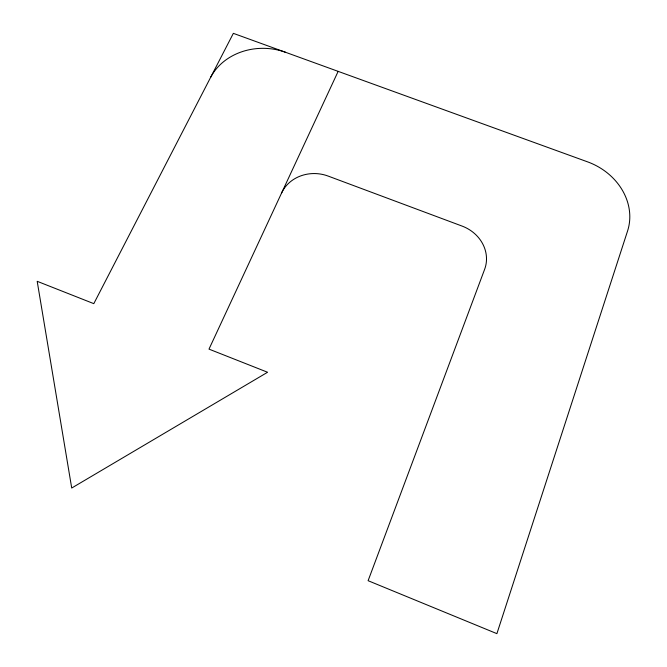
<?xml version="1.0" encoding="UTF-8"?>
<svg xmlns="http://www.w3.org/2000/svg" width="667" height="667" viewBox="0 0 667 667"><rect width="100%" height="100%" fill="white"/><g stroke="black" fill="none" stroke-linecap="round" stroke-linejoin="round"><path stroke-width="1" d="M338.152 71.369L208.996 349.124L267.584 372.253L71.711 488.036L37.194 281.307L93.805 303.652L233.35 33.35L587.594 161.864A60.255 52.018 23 0 1 627.58 230.957L496.898 633.65L368.109 580.699L484.626 269.335A36.635 32.908 18 0 0 462.039 226.063L328.131 176.071A35.993 32.208 5.3 0 0 281.649 192.88M210.555 77.514A57.779 49.625 1.6 0 1 285.484 52.259"/></g></svg>
